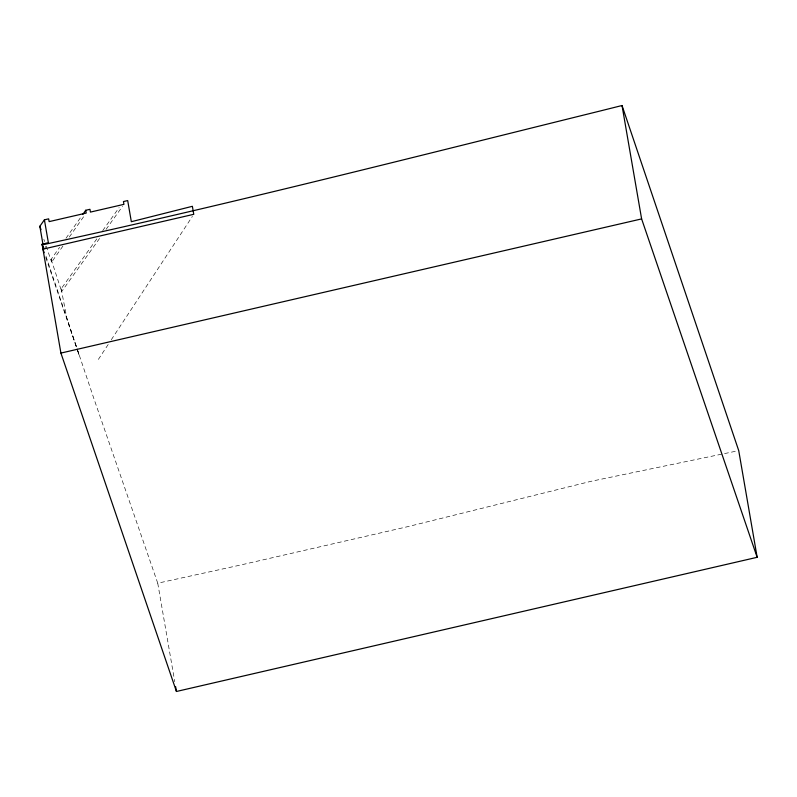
<?xml version="1.0" encoding="UTF-8"?>
<svg xmlns="http://www.w3.org/2000/svg" width="797" height="797" viewBox="0 0 797 797"><rect width="100%" height="100%" fill="white"/><g stroke="black" fill="none" stroke-linecap="round" stroke-linejoin="round"><path stroke-width="0.6" stroke-dasharray="3.98 2.99" d="M98.35 359.437L108.571 343.886M111.301 339.741L192.396 216.385M43.855 249.451L45.788 246.542M62.913 246.104L51.626 262.123L51.138 259.334L59.606 247.319M65.962 238.303L81.483 216.286M69.269 237.088L84.791 215.07M99.595 238.433L61.678 291.563L61.19 288.773L97.682 237.645M102.693 230.632L119.151 207.569M106.041 229.406L122.499 206.353M45.987 256.275L94.046 399.068L157.746 583.195L240.216 565.103L408.482 526.488L590.916 481.338L737.514 450.883M51.138 259.334L61.678 291.563M61.19 288.773L66.868 318.362L76.681 347.721M43.825 239.269L44.602 241.561M46.166 246.124L51.626 262.123M45.768 257.371L77.419 350.082M77.817 351.248L79.421 355.94L77.07 348.897M157.746 583.195L174.762 681.744"/><path stroke-width="1.2" d="M82.898 214.283L85.717 210.278L89.951 209.302L90.43 212.092L123.924 204.351L123.445 201.561L127.689 200.575L131.336 221.705L192.376 206.303L193.761 214.313L42.958 249.152L44.164 252.679M43.008 244.569L39.85 226.258L44.413 219.823L48.647 218.846L49.125 221.626L86.206 213.068L85.717 210.278M43.357 248.305L42.231 244.888C228.968 204.381 414.111 156.969 599.583 111.132L622.029 105.523L738.729 450.634L757.15 557.302L176.446 691.477L60.911 353.081L42.111 244.231L48.358 242.657L44.413 219.823M60.911 353.081L641.615 218.906L757.15 557.302M39.85 226.258L41.006 229.636M42.111 244.231L43.506 248.405M622.029 105.523L641.615 218.906M175.609 686.615L176.446 691.477"/></g></svg>
